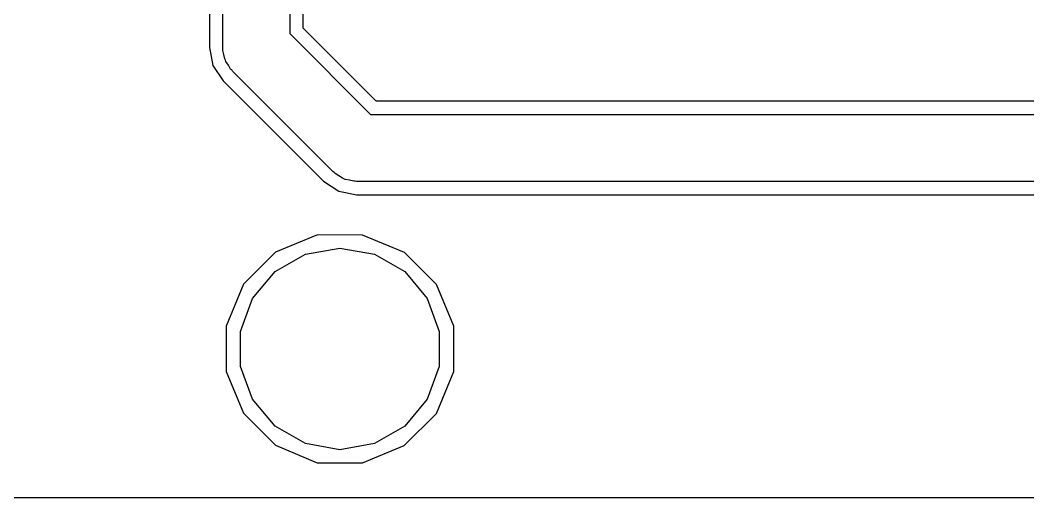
# Model space of a CAD drawing. Extents: x 0.3 to 75.7, y -92.7 to -0.5.
# Drawn here: x 8.07 to 23.12, y -92.72 to -85.59 of the extents above; entities that cross this region are included whole.
import ezdxf

# ---------------------------------------------------------------- set-up
doc = ezdxf.new("R2010")
doc.units = 0
doc.header["$MEASUREMENT"] = 0
doc.layers.add('BLACK', color=7, linetype='CONTINUOUS')

msp = doc.modelspace()

# ---------------------------------------------------------------- linework, layer by layer
at = {"layer": 'Black'}
for p, q in [((10.9, -85.1616), (10.9, -85.9987)), ((11.1, -86), (11.1, -85.0494)), ((12.1, -85.0494), (12.1, -85.7929)), ((12.3, -85.7047), (12.3, -85.1616)), ((12.3001, -85.7052), (12.3, -85.7047)), ((12.3, -85.7058), (12.3001, -85.7052)), ((12.3005, -85.7074), (12.3, -85.7058)), ((12.3008, -85.7091), (12.3005, -85.7074)), ((12.3011, -85.7096), (12.3008, -85.7091)), ((12.3012, -85.7102), (12.3011, -85.7096)), ((12.3022, -85.7115), (12.3012, -85.7102)), ((12.303, -85.713), (12.3022, -85.7115)), ((12.3035, -85.7134), (12.303, -85.713)), ((12.3038, -85.7139), (12.3035, -85.7134)), ((13.3861, -86.7962), (12.3038, -85.7139)), ((12.1, -85.7929), (13.3071, -87)), ((10.9, -85.9987), (10.9535, -86.2678)), ((11.1038, -86.0217), (11.1, -86)), ((11.1019, -86.0436), (11.1038, -86.0217)), ((11.1188, -86.1067), (11.1019, -86.0436)), ((11.1302, -86.171), (11.1188, -86.1067)), ((11.1412, -86.1901), (11.1302, -86.171)), ((11.1468, -86.2113), (11.1412, -86.1901)), ((11.1843, -86.2648), (11.1468, -86.2113)), ((10.9535, -86.2678), (11.1059, -86.4959)), ((11.217, -86.3214), (11.1843, -86.2648)), ((11.2338, -86.3355), (11.217, -86.3214)), ((11.2464, -86.3536), (11.2338, -86.3355)), ((12.7464, -87.8536), (11.2464, -86.3536)), ((11.1059, -86.4959), (12.6041, -87.9941)), ((13.3866, -86.7965), (13.3861, -86.7962)), ((13.387, -86.797), (13.3866, -86.7965)), ((13.3884, -86.7978), (13.387, -86.797)), ((13.3898, -86.7988), (13.3884, -86.7978)), ((13.3904, -86.7989), (13.3898, -86.7988)), ((13.3909, -86.7992), (13.3904, -86.7989)), ((13.3926, -86.7995), (13.3909, -86.7992)), ((13.3942, -86.7999), (13.3926, -86.7995)), ((13.3948, -86.7999), (13.3942, -86.7999)), ((13.3953, -86.8), (13.3948, -86.7999)), ((24.3198, -86.8), (13.3953, -86.8)), ((13.3071, -87), (47.3929, -87)), ((12.7645, -87.8662), (12.7464, -87.8536)), ((12.7786, -87.883), (12.7645, -87.8662)), ((12.6041, -87.9941), (12.8322, -88.1465)), ((12.8352, -87.9157), (12.7786, -87.883)), ((12.8887, -87.9532), (12.8352, -87.9157)), ((12.9099, -87.9588), (12.8887, -87.9532)), ((12.929, -87.9698), (12.9099, -87.9588)), ((12.9933, -87.9812), (12.929, -87.9698)), ((13.0564, -87.9981), (12.9933, -87.9812)), ((13.0783, -87.9962), (13.0564, -87.9981)), ((13.1, -88), (13.0783, -87.9962)), ((47.6, -88), (13.1, -88)), ((12.8322, -88.1465), (13.1013, -88.2)), ((13.1013, -88.2), (47.5987, -88.2)), ((12.5133, -88.7997), (11.8883, -89.058)), ((13.1896, -88.8003), (12.5133, -88.7997)), ((13.8142, -89.0597), (13.1896, -88.8003)), ((11.8883, -89.058), (11.4097, -89.5358)), ((12.335, -89.0851), (12.85, -88.9943)), ((12.85, -88.9943), (13.365, -89.0851)), ((14.292, -89.5383), (13.8142, -89.0597)), ((11.8821, -89.3465), (12.335, -89.0851)), ((13.365, -89.0851), (13.8179, -89.3465)), ((11.546, -89.7471), (11.8821, -89.3465)), ((13.8179, -89.3465), (14.154, -89.7471)), ((11.4097, -89.5358), (11.1503, -90.1604)), ((14.5503, -90.1633), (14.292, -89.5383)), ((11.3671, -90.2385), (11.546, -89.7471)), ((14.154, -89.7471), (14.3329, -90.2385)), ((11.1503, -90.1604), (11.1497, -90.8367)), ((11.3671, -90.7615), (11.3671, -90.2385)), ((14.3329, -90.2385), (14.3329, -90.7615)), ((14.5497, -90.8392), (14.5503, -90.1633)), ((11.1497, -90.8367), (11.408, -91.4617)), ((11.546, -91.2529), (11.3671, -90.7615)), ((14.3329, -90.7615), (14.154, -91.2529)), ((14.2904, -91.4642), (14.5497, -90.8396)), ((14.5497, -90.8396), (14.5497, -90.8392)), ((14.5497, -90.8392), (14.5497, -90.8392)), ((11.8821, -91.6535), (11.546, -91.2529)), ((14.154, -91.2529), (13.8179, -91.6535)), ((11.408, -91.4617), (11.8858, -91.9403)), ((13.8117, -91.942), (14.2904, -91.4642)), ((12.335, -91.9149), (11.8821, -91.6535)), ((13.8179, -91.6535), (13.365, -91.9149)), ((12.85, -92.0057), (12.335, -91.9149)), ((13.365, -91.9149), (12.85, -92.0057)), ((11.8858, -91.9403), (12.5104, -92.1997)), ((13.1867, -92.2003), (13.8117, -91.942)), ((12.5104, -92.1997), (13.1867, -92.2003)), ((75.712, -92.725), (0.288, -92.725))]:
    msp.add_line(p, q, dxfattribs=at)

doc.saveas('drawing.dxf')
